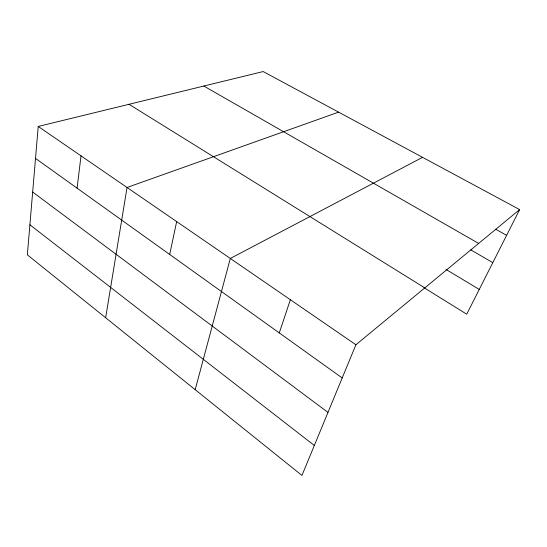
<?xml version="1.0" encoding="UTF-8"?>
<svg xmlns="http://www.w3.org/2000/svg" width="547" height="547" viewBox="0 0 547 547"><rect width="100%" height="100%" fill="white"/><g stroke="black" fill="none" stroke-linecap="round" stroke-linejoin="round"><path stroke-width="0.82" d="M38.222 126.446L27.35 254.854L301.951 475.446L355.906 344.76L519.65 209.59L263.175 71.554L38.222 126.446L355.906 344.76M77.079 188.161L81.024 155.861M105.653 317.759L127.048 187.484L338.593 112.149M169.686 254.458L176.667 221.583M195.19 389.683L230.321 258.457L422.564 157.338M279.278 332.911L290.368 299.722M519.65 209.59L466.721 314.204L424 287.681M495.589 229.186L506.618 235.34M203.819 86.043L478.652 243.429M470.776 249.87L492.806 262.635M446.017 269.445L479.254 289.418M129.017 104.292L424.8 287.886M35.514 158.404L342.196 377.956M32.67 192.031L327.981 412.397M29.894 224.769L314.327 445.463"/></g></svg>
